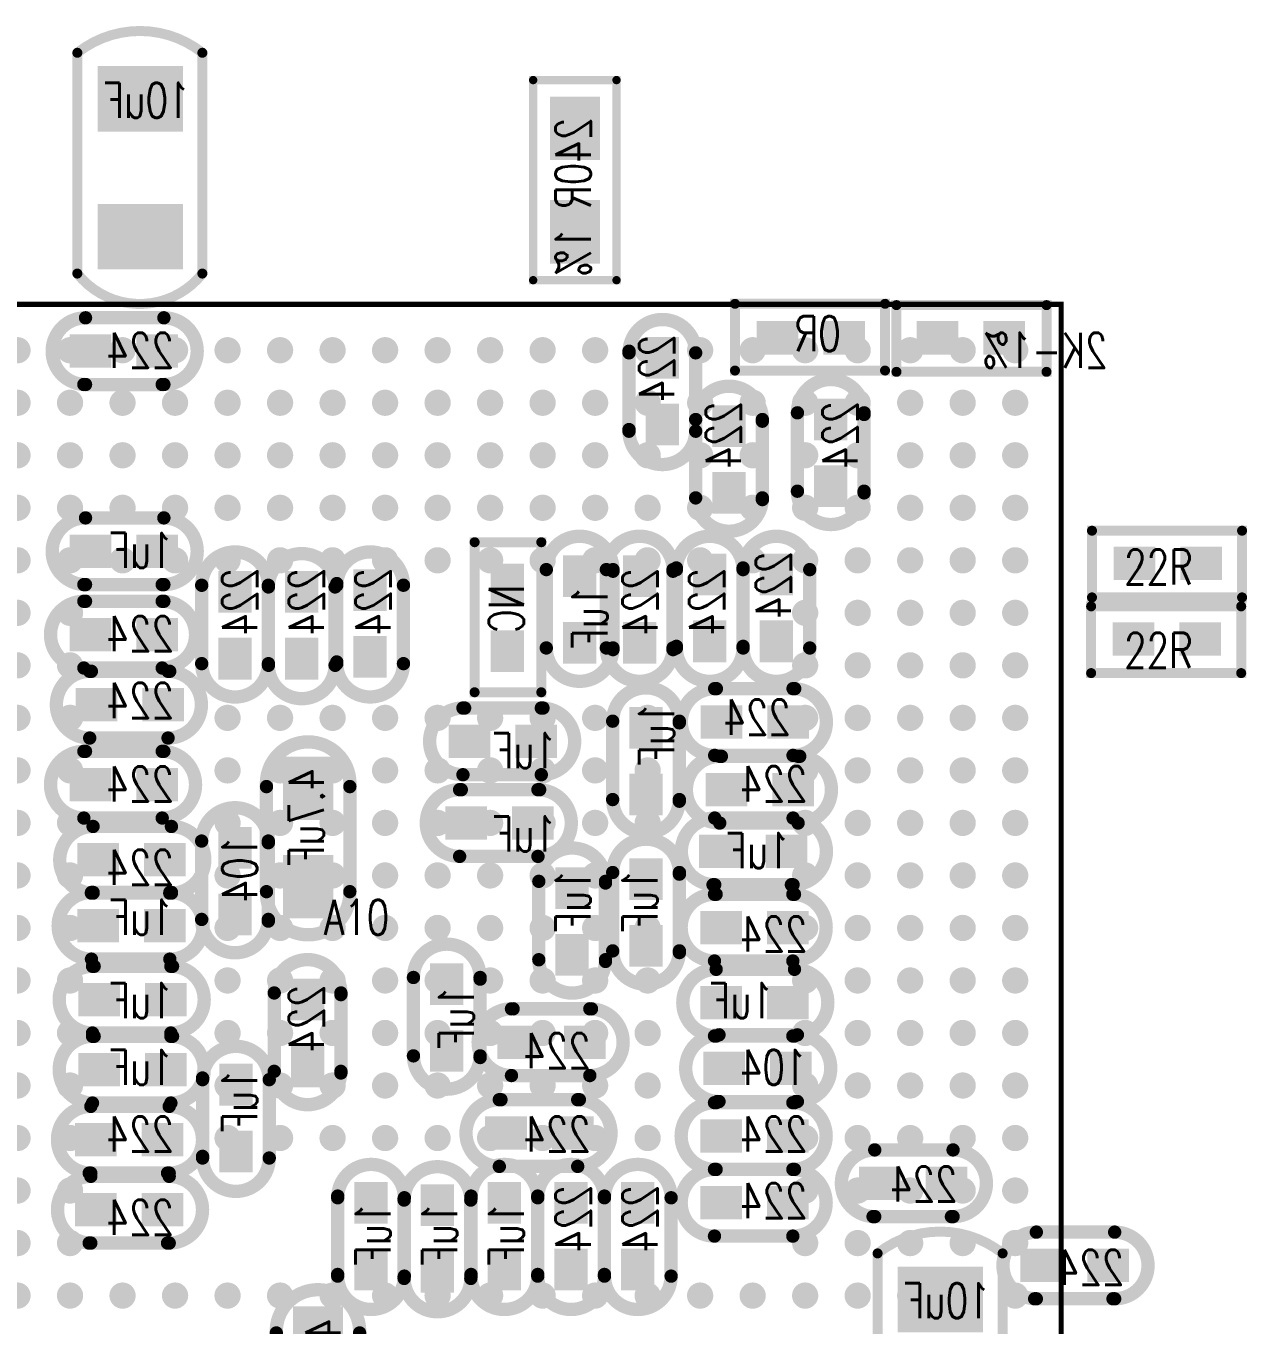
# Model space of a CAD drawing. Extents: x -10 to 105, y 1 to 70.
# Drawn here: x 51.85 to 70.45, y 33.17 to 52.96 of the extents above; entities that cross this region are included whole.
import ezdxf

# ---------------------------------------------------------------- set-up
doc = ezdxf.new("R2010")
doc.units = 0
doc.header["$MEASUREMENT"] = 0
doc.layers.get('0').update_dxf_attribs({"color": 4, "linetype": 'CONTINUOUS'})
for name, color, linetype in [('ATTRIBUTE_126', 56, 'CONTINUOUS'), ('ATTRIBUTE_129', 56, 'CONTINUOUS'), ('DRIL_NPLTE_THRU_01', 16, 'CONTINUOUS'), ('DRIL_NPLTE_THRU_02', 3, 'CONTINUOUS'), ('DRIL_NPLTE_THRU_03', 96, 'CONTINUOUS'), ('DRIL_NPLTE_THRU_04', 146, 'CONTINUOUS'), ('DRIL_NPLTE_THRU_05', 2, 'CONTINUOUS'), ('DRIL_NPLTE_THRU_06', 186, 'CONTINUOUS'), ('DRIL_PLTE_THRU_01', 16, 'CONTINUOUS'), ('DRIL_PLTE_THRU_02', 3, 'CONTINUOUS'), ('DRIL_PLTE_THRU_03', 96, 'CONTINUOUS'), ('DRIL_PLTE_THRU_04', 146, 'CONTINUOUS'), ('DRIL_PLTE_THRU_05', 2, 'CONTINUOUS'), ('DRIL_PLTE_THRU_06', 186, 'CONTINUOUS'), ('PADS_BOT', 150, 'CONTINUOUS'), ('PADS_INNER', 1, 'CONTINUOUS'), ('PADS_TOP', 1, 'CONTINUOUS'), ('PART_BOT_2DLINE_00', 56, 'CONTINUOUS'), ('PART_TOP_2DLINE_00', 56, 'CONTINUOUS'), ('PART_TOP_2DLINE_01', 56, 'CONTINUOUS')]:
    doc.layers.add(name, color=color, linetype=linetype)
doc.styles.add('W0$1016', font='simplex', dxfattribs={"width": 0.75})

# ---------------------------------------------------------------- blocks, each defined once
blk = doc.blocks.new('SMOOTH_0$08001')
at = {"const_width": 0.040005}
blk.add_lwpolyline([(-0.020002, 0, 1), (0.020002, 0, 1)], format="xyb", close=True, dxfattribs=at)
blk = doc.blocks.new('PART_BODY_TOP_5730')
at = {"layer": 'PART_TOP_2DLINE_01', "const_width": 0.08}
for points in [[(-8.967, 9.628), (-9.634, 9.628), (-9.634, 8.945)], [(-9.49, 8.954), (-8.943, 9.5)]]:
    blk.add_lwpolyline(points, dxfattribs=at)
blk.add_lwpolyline([(-9.5, -9.5), (-9.5, 9.5), (9.5, 9.5), (9.5, -9.5)], close=True, dxfattribs=at)
at = {"layer": 'PART_TOP_2DLINE_01'}
for p in [(-9.634, 9.628), (-9.5, 9.5), (-8.967, 9.628), (-8.943, 9.5), (9.5, 9.5), (-9.634, 8.945), (-9.49, 8.954), (-9.5, -9.5), (9.5, -9.5)]:
    blk.add_blockref('SMOOTH_0$08001', p, dxfattribs=at)
blk = doc.blocks.new('DRIL_HOLE_0')
blk.add_lwpolyline([(0, 0, 1), (0, 0, 1)], format="xyb", close=True)
blk = doc.blocks.new('PAD_0')
blk.add_lwpolyline([(0, 0, 1), (0, 0, 1)], format="xyb", close=True)
blk = doc.blocks.new('PAD_1')
at = {"const_width": 0.2}
blk.add_lwpolyline([(0, -0.1, 1), (0, 0.1, 1)], format="xyb", close=True, dxfattribs=at)
blk = doc.blocks.new('STK_TOP_7')
at = {"layer": 'DRIL_NPLTE_THRU_01'}
blk.add_blockref('DRIL_HOLE_0', (0, 0), dxfattribs=at)
at = {"layer": 'DRIL_NPLTE_THRU_02'}
blk.add_blockref('DRIL_HOLE_0', (0, 0), dxfattribs=at)
at = {"layer": 'DRIL_NPLTE_THRU_03'}
blk.add_blockref('DRIL_HOLE_0', (0, 0), dxfattribs=at)
at = {"layer": 'DRIL_NPLTE_THRU_04'}
blk.add_blockref('DRIL_HOLE_0', (0, 0), dxfattribs=at)
at = {"layer": 'DRIL_NPLTE_THRU_05'}
blk.add_blockref('DRIL_HOLE_0', (0, 0), dxfattribs=at)
at = {"layer": 'DRIL_NPLTE_THRU_06'}
blk.add_blockref('DRIL_HOLE_0', (0, 0), dxfattribs=at)
at = {"layer": 'PADS_BOT'}
blk.add_blockref('PAD_0', (0, 0), dxfattribs=at)
at = {"layer": 'PADS_INNER'}
blk.add_blockref('PAD_0', (0, 0), dxfattribs=at)
at = {"layer": 'PADS_TOP'}
blk.add_blockref('PAD_1', (0, 0), dxfattribs=at)
blk = doc.blocks.new('SYM_TOP_6')
for name, p in [('PART_BODY_TOP_5730', (0, 0)), ('STK_TOP_7', (-8.8, 8.8)), ('STK_TOP_7', (-8, 8.8)), ('STK_TOP_7', (-7.2, 8.8)), ('STK_TOP_7', (-6.4, 8.8)), ('STK_TOP_7', (-5.6, 8.8)), ('STK_TOP_7', (-4.8, 8.8)), ('STK_TOP_7', (-4, 8.8)), ('STK_TOP_7', (-3.2, 8.8)), ('STK_TOP_7', (-2.4, 8.8)), ('STK_TOP_7', (-1.6, 8.8)), ('STK_TOP_7', (-0.8, 8.8)), ('STK_TOP_7', (0, 8.8)), ('STK_TOP_7', (0.8, 8.8)), ('STK_TOP_7', (1.6, 8.8)), ('STK_TOP_7', (2.4, 8.8)), ('STK_TOP_7', (3.2, 8.8)), ('STK_TOP_7', (4, 8.8)), ('STK_TOP_7', (4.8, 8.8)), ('STK_TOP_7', (5.6, 8.8)), ('STK_TOP_7', (6.4, 8.8)), ('STK_TOP_7', (7.2, 8.8)), ('STK_TOP_7', (8, 8.8)), ('STK_TOP_7', (8.8, 8.8)), ('STK_TOP_7', (-8.8, 8)), ('STK_TOP_7', (-8, 8)), ('STK_TOP_7', (-7.2, 8)), ('STK_TOP_7', (-6.4, 8)), ('STK_TOP_7', (-5.6, 8)), ('STK_TOP_7', (-4.8, 8)), ('STK_TOP_7', (-4, 8)), ('STK_TOP_7', (-3.2, 8)), ('STK_TOP_7', (-2.4, 8)), ('STK_TOP_7', (-1.6, 8)), ('STK_TOP_7', (-0.8, 8)), ('STK_TOP_7', (0, 8)), ('STK_TOP_7', (0.8, 8)), ('STK_TOP_7', (1.6, 8)), ('STK_TOP_7', (2.4, 8)), ('STK_TOP_7', (3.2, 8)), ('STK_TOP_7', (4, 8)), ('STK_TOP_7', (4.8, 8)), ('STK_TOP_7', (5.6, 8)), ('STK_TOP_7', (6.4, 8)), ('STK_TOP_7', (7.2, 8)), ('STK_TOP_7', (8, 8)), ('STK_TOP_7', (8.8, 8)), ('STK_TOP_7', (-8.8, 7.2)), ('STK_TOP_7', (-8, 7.2)), ('STK_TOP_7', (-7.2, 7.2)), ('STK_TOP_7', (-6.4, 7.2)), ('STK_TOP_7', (-5.6, 7.2)), ('STK_TOP_7', (-4.8, 7.2)), ('STK_TOP_7', (-4, 7.2)), ('STK_TOP_7', (-3.2, 7.2)), ('STK_TOP_7', (-2.4, 7.2)), ('STK_TOP_7', (-1.6, 7.2)), ('STK_TOP_7', (-0.8, 7.2)), ('STK_TOP_7', (0, 7.2)), ('STK_TOP_7', (0.8, 7.2)), ('STK_TOP_7', (1.6, 7.2)), ('STK_TOP_7', (2.4, 7.2)), ('STK_TOP_7', (3.2, 7.2)), ('STK_TOP_7', (4, 7.2)), ('STK_TOP_7', (4.8, 7.2)), ('STK_TOP_7', (5.6, 7.2)), ('STK_TOP_7', (6.4, 7.2)), ('STK_TOP_7', (7.2, 7.2)), ('STK_TOP_7', (8, 7.2)), ('STK_TOP_7', (8.8, 7.2)), ('STK_TOP_7', (-8.8, 6.4)), ('STK_TOP_7', (-8, 6.4)), ('STK_TOP_7', (-7.2, 6.4)), ('STK_TOP_7', (-6.4, 6.4)), ('STK_TOP_7', (-5.6, 6.4)), ('STK_TOP_7', (-4.8, 6.4)), ('STK_TOP_7', (-4, 6.4)), ('STK_TOP_7', (-3.2, 6.4)), ('STK_TOP_7', (-2.4, 6.4)), ('STK_TOP_7', (-1.6, 6.4)), ('STK_TOP_7', (-0.8, 6.4)), ('STK_TOP_7', (0, 6.4)), ('STK_TOP_7', (0.8, 6.4)), ('STK_TOP_7', (1.6, 6.4)), ('STK_TOP_7', (2.4, 6.4)), ('STK_TOP_7', (3.2, 6.4)), ('STK_TOP_7', (4, 6.4)), ('STK_TOP_7', (4.8, 6.4)), ('STK_TOP_7', (5.6, 6.4)), ('STK_TOP_7', (6.4, 6.4)), ('STK_TOP_7', (7.2, 6.4)), ('STK_TOP_7', (8, 6.4)), ('STK_TOP_7', (8.8, 6.4)), ('STK_TOP_7', (-8.8, 5.6)), ('STK_TOP_7', (-8, 5.6)), ('STK_TOP_7', (-7.2, 5.6)), ('STK_TOP_7', (-6.4, 5.6)), ('STK_TOP_7', (-5.6, 5.6)), ('STK_TOP_7', (-4.8, 5.6)), ('STK_TOP_7', (-4, 5.6)), ('STK_TOP_7', (-3.2, 5.6)), ('STK_TOP_7', (-2.4, 5.6)), ('STK_TOP_7', (-1.6, 5.6)), ('STK_TOP_7', (-0.8, 5.6)), ('STK_TOP_7', (0, 5.6)), ('STK_TOP_7', (0.8, 5.6)), ('STK_TOP_7', (1.6, 5.6)), ('STK_TOP_7', (2.4, 5.6)), ('STK_TOP_7', (3.2, 5.6)), ('STK_TOP_7', (4, 5.6)), ('STK_TOP_7', (4.8, 5.6)), ('STK_TOP_7', (5.6, 5.6)), ('STK_TOP_7', (6.4, 5.6)), ('STK_TOP_7', (7.2, 5.6)), ('STK_TOP_7', (8, 5.6)), ('STK_TOP_7', (8.8, 5.6)), ('STK_TOP_7', (-8.8, 4.8)), ('STK_TOP_7', (-8, 4.8)), ('STK_TOP_7', (-7.2, 4.8)), ('STK_TOP_7', (-6.4, 4.8)), ('STK_TOP_7', (-5.6, 4.8)), ('STK_TOP_7', (5.6, 4.8)), ('STK_TOP_7', (6.4, 4.8)), ('STK_TOP_7', (7.2, 4.8)), ('STK_TOP_7', (8, 4.8)), ('STK_TOP_7', (8.8, 4.8)), ('STK_TOP_7', (-8.8, 4)), ('STK_TOP_7', (-8, 4)), ('STK_TOP_7', (-7.2, 4)), ('STK_TOP_7', (-6.4, 4)), ('STK_TOP_7', (-5.6, 4)), ('STK_TOP_7', (5.6, 4)), ('STK_TOP_7', (6.4, 4)), ('STK_TOP_7', (7.2, 4)), ('STK_TOP_7', (8, 4)), ('STK_TOP_7', (8.8, 4)), ('STK_TOP_7', (-8.8, 3.2)), ('STK_TOP_7', (-8, 3.2)), ('STK_TOP_7', (-7.2, 3.2)), ('STK_TOP_7', (-6.4, 3.2)), ('STK_TOP_7', (-5.6, 3.2)), ('STK_TOP_7', (-3.2, 3.2)), ('STK_TOP_7', (-2.4, 3.2)), ('STK_TOP_7', (-1.6, 3.2)), ('STK_TOP_7', (-0.8, 3.2)), ('STK_TOP_7', (0, 3.2)), ('STK_TOP_7', (0.8, 3.2)), ('STK_TOP_7', (1.6, 3.2)), ('STK_TOP_7', (2.4, 3.2)), ('STK_TOP_7', (3.2, 3.2)), ('STK_TOP_7', (5.6, 3.2)), ('STK_TOP_7', (6.4, 3.2)), ('STK_TOP_7', (7.2, 3.2)), ('STK_TOP_7', (8, 3.2)), ('STK_TOP_7', (8.8, 3.2)), ('STK_TOP_7', (-8.8, 2.4)), ('STK_TOP_7', (-8, 2.4)), ('STK_TOP_7', (-7.2, 2.4)), ('STK_TOP_7', (-6.4, 2.4)), ('STK_TOP_7', (-5.6, 2.4)), ('STK_TOP_7', (-3.2, 2.4)), ('STK_TOP_7', (-2.4, 2.4)), ('STK_TOP_7', (-1.6, 2.4)), ('STK_TOP_7', (-0.8, 2.4)), ('STK_TOP_7', (0, 2.4)), ('STK_TOP_7', (0.8, 2.4)), ('STK_TOP_7', (1.6, 2.4)), ('STK_TOP_7', (2.4, 2.4)), ('STK_TOP_7', (3.2, 2.4)), ('STK_TOP_7', (5.6, 2.4)), ('STK_TOP_7', (6.4, 2.4)), ('STK_TOP_7', (7.2, 2.4)), ('STK_TOP_7', (8, 2.4)), ('STK_TOP_7', (8.8, 2.4)), ('STK_TOP_7', (-8.8, 1.6)), ('STK_TOP_7', (-8, 1.6)), ('STK_TOP_7', (-7.2, 1.6)), ('STK_TOP_7', (-6.4, 1.6)), ('STK_TOP_7', (-5.6, 1.6)), ('STK_TOP_7', (-3.2, 1.6)), ('STK_TOP_7', (-2.4, 1.6)), ('STK_TOP_7', (-1.6, 1.6)), ('STK_TOP_7', (-0.8, 1.6)), ('STK_TOP_7', (0, 1.6)), ('STK_TOP_7', (0.8, 1.6)), ('STK_TOP_7', (1.6, 1.6)), ('STK_TOP_7', (2.4, 1.6)), ('STK_TOP_7', (3.2, 1.6)), ('STK_TOP_7', (5.6, 1.6)), ('STK_TOP_7', (6.4, 1.6)), ('STK_TOP_7', (7.2, 1.6)), ('STK_TOP_7', (8, 1.6)), ('STK_TOP_7', (8.8, 1.6)), ('STK_TOP_7', (-8.8, 0.8)), ('STK_TOP_7', (-8, 0.8)), ('STK_TOP_7', (-7.2, 0.8)), ('STK_TOP_7', (-6.4, 0.8)), ('STK_TOP_7', (-5.6, 0.8)), ('STK_TOP_7', (-3.2, 0.8)), ('STK_TOP_7', (-2.4, 0.8)), ('STK_TOP_7', (-1.6, 0.8)), ('STK_TOP_7', (-0.8, 0.8)), ('STK_TOP_7', (0, 0.8)), ('STK_TOP_7', (0.8, 0.8)), ('STK_TOP_7', (1.6, 0.8)), ('STK_TOP_7', (2.4, 0.8)), ('STK_TOP_7', (3.2, 0.8)), ('STK_TOP_7', (5.6, 0.8)), ('STK_TOP_7', (6.4, 0.8)), ('STK_TOP_7', (7.2, 0.8)), ('STK_TOP_7', (8, 0.8)), ('STK_TOP_7', (8.8, 0.8)), ('STK_TOP_7', (-8.8, 0)), ('STK_TOP_7', (-8, 0)), ('STK_TOP_7', (-7.2, 0)), ('STK_TOP_7', (-6.4, 0)), ('STK_TOP_7', (-5.6, 0)), ('STK_TOP_7', (-3.2, 0)), ('STK_TOP_7', (-2.4, 0)), ('STK_TOP_7', (-1.6, 0)), ('STK_TOP_7', (-0.8, 0)), ('STK_TOP_7', (0, 0)), ('STK_TOP_7', (0.8, 0)), ('STK_TOP_7', (1.6, 0)), ('STK_TOP_7', (2.4, 0)), ('STK_TOP_7', (3.2, 0)), ('STK_TOP_7', (5.6, 0)), ('STK_TOP_7', (6.4, 0)), ('STK_TOP_7', (7.2, 0)), ('STK_TOP_7', (8, 0)), ('STK_TOP_7', (8.8, 0)), ('STK_TOP_7', (-8.8, -0.8)), ('STK_TOP_7', (-8, -0.8)), ('STK_TOP_7', (-7.2, -0.8)), ('STK_TOP_7', (-6.4, -0.8)), ('STK_TOP_7', (-5.6, -0.8)), ('STK_TOP_7', (-3.2, -0.8)), ('STK_TOP_7', (-2.4, -0.8)), ('STK_TOP_7', (-1.6, -0.8)), ('STK_TOP_7', (-0.8, -0.8)), ('STK_TOP_7', (0, -0.8)), ('STK_TOP_7', (0.8, -0.8)), ('STK_TOP_7', (1.6, -0.8)), ('STK_TOP_7', (2.4, -0.8)), ('STK_TOP_7', (3.2, -0.8)), ('STK_TOP_7', (5.6, -0.8)), ('STK_TOP_7', (6.4, -0.8)), ('STK_TOP_7', (7.2, -0.8)), ('STK_TOP_7', (8, -0.8)), ('STK_TOP_7', (8.8, -0.8)), ('STK_TOP_7', (-8.8, -1.6)), ('STK_TOP_7', (-8, -1.6)), ('STK_TOP_7', (-7.2, -1.6)), ('STK_TOP_7', (-6.4, -1.6)), ('STK_TOP_7', (-5.6, -1.6)), ('STK_TOP_7', (-3.2, -1.6)), ('STK_TOP_7', (-2.4, -1.6)), ('STK_TOP_7', (-1.6, -1.6)), ('STK_TOP_7', (-0.8, -1.6)), ('STK_TOP_7', (0, -1.6)), ('STK_TOP_7', (0.8, -1.6)), ('STK_TOP_7', (1.6, -1.6)), ('STK_TOP_7', (2.4, -1.6)), ('STK_TOP_7', (3.2, -1.6)), ('STK_TOP_7', (5.6, -1.6)), ('STK_TOP_7', (6.4, -1.6)), ('STK_TOP_7', (7.2, -1.6)), ('STK_TOP_7', (8, -1.6)), ('STK_TOP_7', (8.8, -1.6)), ('STK_TOP_7', (-8.8, -2.4)), ('STK_TOP_7', (-8, -2.4)), ('STK_TOP_7', (-7.2, -2.4)), ('STK_TOP_7', (-6.4, -2.4)), ('STK_TOP_7', (-5.6, -2.4)), ('STK_TOP_7', (-3.2, -2.4)), ('STK_TOP_7', (-2.4, -2.4)), ('STK_TOP_7', (-1.6, -2.4)), ('STK_TOP_7', (-0.8, -2.4)), ('STK_TOP_7', (0, -2.4)), ('STK_TOP_7', (0.8, -2.4)), ('STK_TOP_7', (1.6, -2.4)), ('STK_TOP_7', (2.4, -2.4)), ('STK_TOP_7', (3.2, -2.4)), ('STK_TOP_7', (5.6, -2.4)), ('STK_TOP_7', (6.4, -2.4)), ('STK_TOP_7', (7.2, -2.4)), ('STK_TOP_7', (8, -2.4)), ('STK_TOP_7', (8.8, -2.4)), ('STK_TOP_7', (-8.8, -3.2)), ('STK_TOP_7', (-8, -3.2)), ('STK_TOP_7', (-7.2, -3.2)), ('STK_TOP_7', (-6.4, -3.2)), ('STK_TOP_7', (-5.6, -3.2)), ('STK_TOP_7', (-3.2, -3.2)), ('STK_TOP_7', (-2.4, -3.2)), ('STK_TOP_7', (-1.6, -3.2)), ('STK_TOP_7', (-0.8, -3.2)), ('STK_TOP_7', (0, -3.2)), ('STK_TOP_7', (0.8, -3.2)), ('STK_TOP_7', (1.6, -3.2)), ('STK_TOP_7', (2.4, -3.2)), ('STK_TOP_7', (3.2, -3.2)), ('STK_TOP_7', (5.6, -3.2)), ('STK_TOP_7', (6.4, -3.2)), ('STK_TOP_7', (7.2, -3.2)), ('STK_TOP_7', (8, -3.2)), ('STK_TOP_7', (8.8, -3.2)), ('STK_TOP_7', (-8.8, -4)), ('STK_TOP_7', (-8, -4)), ('STK_TOP_7', (-7.2, -4)), ('STK_TOP_7', (-6.4, -4)), ('STK_TOP_7', (-5.6, -4)), ('STK_TOP_7', (5.6, -4)), ('STK_TOP_7', (6.4, -4)), ('STK_TOP_7', (7.2, -4)), ('STK_TOP_7', (8, -4)), ('STK_TOP_7', (8.8, -4)), ('STK_TOP_7', (-8.8, -4.8)), ('STK_TOP_7', (-8, -4.8)), ('STK_TOP_7', (-7.2, -4.8)), ('STK_TOP_7', (-6.4, -4.8)), ('STK_TOP_7', (-5.6, -4.8)), ('STK_TOP_7', (5.6, -4.8)), ('STK_TOP_7', (6.4, -4.8)), ('STK_TOP_7', (7.2, -4.8)), ('STK_TOP_7', (8, -4.8)), ('STK_TOP_7', (8.8, -4.8)), ('STK_TOP_7', (-8.8, -5.6)), ('STK_TOP_7', (-8, -5.6)), ('STK_TOP_7', (-7.2, -5.6)), ('STK_TOP_7', (-6.4, -5.6)), ('STK_TOP_7', (-5.6, -5.6)), ('STK_TOP_7', (-4.8, -5.6)), ('STK_TOP_7', (-4, -5.6)), ('STK_TOP_7', (-3.2, -5.6)), ('STK_TOP_7', (-2.4, -5.6)), ('STK_TOP_7', (-1.6, -5.6)), ('STK_TOP_7', (-0.8, -5.6)), ('STK_TOP_7', (0, -5.6)), ('STK_TOP_7', (0.8, -5.6)), ('STK_TOP_7', (1.6, -5.6)), ('STK_TOP_7', (2.4, -5.6)), ('STK_TOP_7', (3.2, -5.6)), ('STK_TOP_7', (4, -5.6)), ('STK_TOP_7', (4.8, -5.6)), ('STK_TOP_7', (5.6, -5.6)), ('STK_TOP_7', (6.4, -5.6)), ('STK_TOP_7', (7.2, -5.6)), ('STK_TOP_7', (8, -5.6)), ('STK_TOP_7', (8.8, -5.6)), ('STK_TOP_7', (-8.8, -6.4)), ('STK_TOP_7', (-8, -6.4)), ('STK_TOP_7', (-7.2, -6.4)), ('STK_TOP_7', (-6.4, -6.4)), ('STK_TOP_7', (-5.6, -6.4)), ('STK_TOP_7', (-4.8, -6.4)), ('STK_TOP_7', (-4, -6.4)), ('STK_TOP_7', (-3.2, -6.4)), ('STK_TOP_7', (-2.4, -6.4)), ('STK_TOP_7', (-1.6, -6.4)), ('STK_TOP_7', (-0.8, -6.4)), ('STK_TOP_7', (0, -6.4)), ('STK_TOP_7', (0.8, -6.4)), ('STK_TOP_7', (1.6, -6.4)), ('STK_TOP_7', (2.4, -6.4)), ('STK_TOP_7', (3.2, -6.4)), ('STK_TOP_7', (4, -6.4)), ('STK_TOP_7', (4.8, -6.4)), ('STK_TOP_7', (5.6, -6.4)), ('STK_TOP_7', (6.4, -6.4)), ('STK_TOP_7', (7.2, -6.4)), ('STK_TOP_7', (8, -6.4)), ('STK_TOP_7', (8.8, -6.4)), ('STK_TOP_7', (-8.8, -7.2)), ('STK_TOP_7', (-8, -7.2)), ('STK_TOP_7', (-7.2, -7.2)), ('STK_TOP_7', (-6.4, -7.2)), ('STK_TOP_7', (-5.6, -7.2)), ('STK_TOP_7', (-4.8, -7.2)), ('STK_TOP_7', (-4, -7.2)), ('STK_TOP_7', (-3.2, -7.2)), ('STK_TOP_7', (-2.4, -7.2)), ('STK_TOP_7', (-1.6, -7.2)), ('STK_TOP_7', (-0.8, -7.2)), ('STK_TOP_7', (0, -7.2)), ('STK_TOP_7', (0.8, -7.2)), ('STK_TOP_7', (1.6, -7.2)), ('STK_TOP_7', (2.4, -7.2)), ('STK_TOP_7', (3.2, -7.2)), ('STK_TOP_7', (4, -7.2)), ('STK_TOP_7', (4.8, -7.2)), ('STK_TOP_7', (5.6, -7.2)), ('STK_TOP_7', (6.4, -7.2)), ('STK_TOP_7', (7.2, -7.2)), ('STK_TOP_7', (8, -7.2)), ('STK_TOP_7', (8.8, -7.2)), ('STK_TOP_7', (-8.8, -8)), ('STK_TOP_7', (-8, -8)), ('STK_TOP_7', (-7.2, -8)), ('STK_TOP_7', (-6.4, -8)), ('STK_TOP_7', (-5.6, -8)), ('STK_TOP_7', (-4.8, -8)), ('STK_TOP_7', (-4, -8)), ('STK_TOP_7', (-3.2, -8)), ('STK_TOP_7', (-2.4, -8)), ('STK_TOP_7', (-1.6, -8)), ('STK_TOP_7', (-0.8, -8)), ('STK_TOP_7', (0, -8)), ('STK_TOP_7', (0.8, -8)), ('STK_TOP_7', (1.6, -8)), ('STK_TOP_7', (2.4, -8)), ('STK_TOP_7', (3.2, -8)), ('STK_TOP_7', (4, -8)), ('STK_TOP_7', (4.8, -8)), ('STK_TOP_7', (5.6, -8)), ('STK_TOP_7', (6.4, -8)), ('STK_TOP_7', (7.2, -8)), ('STK_TOP_7', (8, -8)), ('STK_TOP_7', (8.8, -8)), ('STK_TOP_7', (-8.8, -8.8)), ('STK_TOP_7', (-8, -8.8)), ('STK_TOP_7', (-7.2, -8.8)), ('STK_TOP_7', (-6.4, -8.8)), ('STK_TOP_7', (-5.6, -8.8)), ('STK_TOP_7', (-4.8, -8.8)), ('STK_TOP_7', (-4, -8.8)), ('STK_TOP_7', (-3.2, -8.8)), ('STK_TOP_7', (-2.4, -8.8)), ('STK_TOP_7', (-1.6, -8.8)), ('STK_TOP_7', (-0.8, -8.8)), ('STK_TOP_7', (0, -8.8)), ('STK_TOP_7', (0.8, -8.8)), ('STK_TOP_7', (1.6, -8.8)), ('STK_TOP_7', (2.4, -8.8)), ('STK_TOP_7', (3.2, -8.8)), ('STK_TOP_7', (4, -8.8)), ('STK_TOP_7', (4.8, -8.8)), ('STK_TOP_7', (5.6, -8.8)), ('STK_TOP_7', (6.4, -8.8)), ('STK_TOP_7', (7.2, -8.8)), ('STK_TOP_7', (8, -8.8)), ('STK_TOP_7', (8.8, -8.8))]:
    blk.add_blockref(name, p)
blk = doc.blocks.new('PART_TOP_0')
blk.add_blockref('SYM_TOP_6', (0, 0))
at = {"layer": 'ATTRIBUTE_126', "style": 'W0$1016', "width": 0.75}
blk.add_text('A10', height=0.5334, rotation=180, dxfattribs=at).set_placement((1.73228, 0.10414))
blk = doc.blocks.new('SMOOTH_0$2032')
at = {"const_width": 0.1016}
blk.add_lwpolyline([(-0.0508, 0, 1), (0.0508, 0, 1)], format="xyb", close=True, dxfattribs=at)
blk = doc.blocks.new('PART_BODY_BOT_5733')
at = {"layer": 'PART_BOT_2DLINE_00', "const_width": 0.2032}
for points in [[(-0.6096, -0.508, -1), (-0.6096, 0.508)], [(0.5842, 0.508, -1), (0.5842, -0.508)]]:
    blk.add_lwpolyline(points, format="xyb", dxfattribs=at)
for points in [[(-0.6096, 0.508), (0.5842, 0.508)], [(-0.5842, -0.508), (0.6096, -0.508)]]:
    blk.add_lwpolyline(points, dxfattribs=at)
at = {"layer": 'PART_BOT_2DLINE_00'}
for p in [(-0.6096, 0.508), (-0.6096, 0.508), (0.5842, 0.508), (0.5842, 0.508), (-0.6096, -0.508), (-0.5842, -0.508), (0.5842, -0.508), (0.6096, -0.508)]:
    blk.add_blockref('SMOOTH_0$2032', p, dxfattribs=at)
blk = doc.blocks.new('PAD_2')
at = {"const_width": 0.508}
blk.add_lwpolyline([(-0.3175, 0), (0.3175, 0)], dxfattribs=at)
blk = doc.blocks.new('STK_BOT_8')
at = {"layer": 'DRIL_PLTE_THRU_01'}
blk.add_blockref('DRIL_HOLE_0', (0, 0), dxfattribs=at)
at = {"layer": 'DRIL_PLTE_THRU_02'}
blk.add_blockref('DRIL_HOLE_0', (0, 0), dxfattribs=at)
at = {"layer": 'DRIL_PLTE_THRU_03'}
blk.add_blockref('DRIL_HOLE_0', (0, 0), dxfattribs=at)
at = {"layer": 'DRIL_PLTE_THRU_04'}
blk.add_blockref('DRIL_HOLE_0', (0, 0), dxfattribs=at)
at = {"layer": 'DRIL_PLTE_THRU_05'}
blk.add_blockref('DRIL_HOLE_0', (0, 0), dxfattribs=at)
at = {"layer": 'DRIL_PLTE_THRU_06'}
blk.add_blockref('DRIL_HOLE_0', (0, 0), dxfattribs=at)
at = {"layer": 'PADS_BOT'}
blk.add_blockref('PAD_2', (0, 0), dxfattribs=at)
at = {"layer": 'PADS_INNER'}
blk.add_blockref('PAD_0', (0, 0), dxfattribs=at)
at = {"layer": 'PADS_TOP'}
blk.add_blockref('PAD_0', (0, 0), dxfattribs=at)
blk = doc.blocks.new('SYM_BOT_9')
for name, p in [('PART_BODY_BOT_5733', (0, 0)), ('STK_BOT_8', (-0.508, 0)), ('STK_BOT_8', (0.508, 0))]:
    blk.add_blockref(name, p)
blk = doc.blocks.new('PART_BOT_1')
blk.add_blockref('SYM_BOT_9', (0, 0))
at = {"layer": 'ATTRIBUTE_129', "style": 'W0$1016', "width": 0.75}
blk.add_text('224', height=0.5334, rotation=180, dxfattribs=at).set_placement((0.78232, 0.28194))
blk = doc.blocks.new('PART_BOT_2')
blk.add_blockref('SYM_BOT_9', (0, 0))
at = {"layer": 'ATTRIBUTE_129', "style": 'W0$1016', "width": 0.75}
blk.add_text('1uF', height=0.5334, rotation=180, dxfattribs=at).set_placement((0.82792, 0.40614))
blk = doc.blocks.new('SMOOTH_0$127')
at = {"const_width": 0.0635}
blk.add_lwpolyline([(-0.03175, 0, 1), (0.03175, 0, 1)], format="xyb", close=True, dxfattribs=at)
blk = doc.blocks.new('PART_BODY_BOT_5734')
at = {"layer": 'PART_BOT_2DLINE_00', "const_width": 0.127}
blk.add_lwpolyline([(-1.524, 0.635), (1.524, 0.635), (1.524, -0.635), (-1.524, -0.635)], close=True, dxfattribs=at)
at = {"layer": 'PART_BOT_2DLINE_00'}
for p in [(-1.524, 0.635), (1.524, 0.635), (-1.524, -0.635), (1.524, -0.635)]:
    blk.add_blockref('SMOOTH_0$127', p, dxfattribs=at)
blk = doc.blocks.new('PAD_3')
at = {"const_width": 0.762}
blk.add_lwpolyline([(-0.4826, 0), (0.4826, 0)], dxfattribs=at)
blk = doc.blocks.new('STK_BOT_10')
at = {"layer": 'DRIL_PLTE_THRU_01'}
blk.add_blockref('DRIL_HOLE_0', (0, 0), dxfattribs=at)
at = {"layer": 'DRIL_PLTE_THRU_02'}
blk.add_blockref('DRIL_HOLE_0', (0, 0), dxfattribs=at)
at = {"layer": 'DRIL_PLTE_THRU_03'}
blk.add_blockref('DRIL_HOLE_0', (0, 0), dxfattribs=at)
at = {"layer": 'DRIL_PLTE_THRU_04'}
blk.add_blockref('DRIL_HOLE_0', (0, 0), dxfattribs=at)
at = {"layer": 'DRIL_PLTE_THRU_05'}
blk.add_blockref('DRIL_HOLE_0', (0, 0), dxfattribs=at)
at = {"layer": 'DRIL_PLTE_THRU_06'}
blk.add_blockref('DRIL_HOLE_0', (0, 0), dxfattribs=at)
at = {"layer": 'PADS_BOT'}
blk.add_blockref('PAD_3', (0, 0), dxfattribs=at)
at = {"layer": 'PADS_INNER'}
blk.add_blockref('PAD_0', (0, 0), dxfattribs=at)
at = {"layer": 'PADS_TOP'}
blk.add_blockref('PAD_0', (0, 0), dxfattribs=at)
blk = doc.blocks.new('SYM_BOT_10')
for name, p in [('PART_BODY_BOT_5734', (0, 0)), ('STK_BOT_10', (-0.7874, 0)), ('STK_BOT_10', (0.7874, 0))]:
    blk.add_blockref(name, p)
blk = doc.blocks.new('PART_BOT_4')
blk.add_blockref('SYM_BOT_10', (0, 0))
at = {"layer": 'ATTRIBUTE_129', "style": 'W0$1016', "width": 0.75}
blk.add_text('240R 1%', height=0.5334, dxfattribs=at).set_placement((-0.950722, -0.241046))
blk = doc.blocks.new('PART_BOT_5')
blk.add_blockref('SYM_BOT_9', (0, 0))
at = {"layer": 'ATTRIBUTE_129', "style": 'W0$1016', "width": 0.75}
blk.add_text('104', height=0.5334, dxfattribs=at).set_placement((-0.762, -0.254))
blk = doc.blocks.new('PART_BOT_6')
blk.add_blockref('SYM_BOT_9', (0, 0))
at = {"layer": 'ATTRIBUTE_129', "style": 'W0$1016', "width": 0.75}
blk.add_text('224', height=0.5334, dxfattribs=at).set_placement((-0.889, -0.1778))
blk = doc.blocks.new('PART_BOT_8')
blk.add_blockref('SYM_BOT_9', (0, 0))
at = {"layer": 'ATTRIBUTE_129', "style": 'W0$1016', "width": 0.75}
blk.add_text('224', height=0.5334, dxfattribs=at).set_placement((-0.7874, -0.4064))
blk = doc.blocks.new('PART_BOT_9')
blk.add_blockref('SYM_BOT_9', (0, 0))
at = {"layer": 'ATTRIBUTE_129', "style": 'W0$1016', "width": 0.75}
blk.add_text('224', height=0.5334, rotation=180, dxfattribs=at).set_placement((0.72632, 0.17754))
blk = doc.blocks.new('PART_BOT_10')
blk.add_blockref('SYM_BOT_9', (0, 0))
at = {"layer": 'ATTRIBUTE_129', "style": 'W0$1016', "width": 0.75}
blk.add_text('224', height=0.5334, rotation=180, dxfattribs=at).set_placement((0.597, 0.396))
blk = doc.blocks.new('PART_BOT_11')
blk.add_blockref('SYM_BOT_9', (0, 0))
at = {"layer": 'ATTRIBUTE_129', "style": 'W0$1016', "width": 0.75}
blk.add_text('224', height=0.5334, rotation=180, dxfattribs=at).set_placement((0.762, 0.254))
blk = doc.blocks.new('PART_BOT_17')
blk.add_blockref('SYM_BOT_9', (0, 0))
at = {"layer": 'ATTRIBUTE_129', "style": 'W0$1016', "width": 0.75}
blk.add_text('224', height=0.5334, rotation=180, dxfattribs=at).set_placement((0.8636, 0.1778))
blk = doc.blocks.new('PART_BOT_19')
blk.add_blockref('SYM_BOT_9', (0, 0))
at = {"layer": 'ATTRIBUTE_129', "style": 'W0$1016', "width": 0.75}
blk.add_text('224', height=0.5334, rotation=180, dxfattribs=at).set_placement((0.673, 0.203))
blk = doc.blocks.new('PART_BOT_20')
blk.add_blockref('SYM_BOT_9', (0, 0))
at = {"layer": 'ATTRIBUTE_129', "style": 'W0$1016', "width": 0.75}
blk.add_text('224', height=0.5334, dxfattribs=at).set_placement((-0.87376, -0.33782))
blk = doc.blocks.new('SMOOTH_0$1524')
at = {"const_width": 0.0762}
blk.add_lwpolyline([(-0.0381, 0, 1), (0.0381, 0, 1)], format="xyb", close=True, dxfattribs=at)
blk = doc.blocks.new('PART_BODY_BOT_5731')
at = {"layer": 'PART_BOT_2DLINE_00', "const_width": 0.1524}
blk.add_lwpolyline([(-1.132078, -0.498094), (-1.132078, 0.517906), (1.153922, 0.517906), (1.153922, -0.498094)], close=True, dxfattribs=at)
at = {"layer": 'PART_BOT_2DLINE_00'}
for p in [(-1.132078, 0.517906), (1.153922, 0.517906), (-1.132078, -0.498094), (1.153922, -0.498094)]:
    blk.add_blockref('SMOOTH_0$1524', p, dxfattribs=at)
blk = doc.blocks.new('SYM_BOT_7')
for name, p in [('PART_BODY_BOT_5731', (0, 0)), ('STK_BOT_8', (-0.508, 0)), ('STK_BOT_8', (0.508, 0))]:
    blk.add_blockref(name, p)
blk = doc.blocks.new('PART_BOT_21')
blk.add_blockref('SYM_BOT_7', (0, 0))
at = {"layer": 'ATTRIBUTE_129', "style": 'W0$1016', "width": 0.75}
blk.add_text('2K-1%', height=0.5334, rotation=180, dxfattribs=at).set_placement((2.0828, 0.4572))
blk = doc.blocks.new('PART_BOT_23')
blk.add_blockref('SYM_BOT_9', (0, 0))
at = {"layer": 'ATTRIBUTE_129', "style": 'W0$1016', "width": 0.75}
blk.add_text('224', height=0.5334, rotation=180, dxfattribs=at).set_placement((0.806, 0.236))
blk = doc.blocks.new('PART_BOT_25')
blk.add_blockref('SYM_BOT_9', (0, 0))
at = {"layer": 'ATTRIBUTE_129', "style": 'W0$1016', "width": 0.75}
blk.add_text('1uF', height=0.5334, rotation=180, dxfattribs=at).set_placement((0.75946, 0.32512))
blk = doc.blocks.new('PART_BOT_26')
blk.add_blockref('SYM_BOT_9', (0, 0))
at = {"layer": 'ATTRIBUTE_129', "style": 'W0$1016', "width": 0.75}
blk.add_text('1uF', height=0.5334, rotation=180, dxfattribs=at).set_placement((0.62992, 0.23114))
blk = doc.blocks.new('PART_BOT_27')
blk.add_blockref('SYM_BOT_9', (0, 0))
at = {"layer": 'ATTRIBUTE_129', "style": 'W0$1016', "width": 0.75}
blk.add_text('1uF', height=0.5334, rotation=180, dxfattribs=at).set_placement((0.62992, 0.28194))
blk = doc.blocks.new('PART_BOT_28')
blk.add_blockref('SYM_BOT_9', (0, 0))
at = {"layer": 'ATTRIBUTE_129', "style": 'W0$1016', "width": 0.75}
blk.add_text('1uF', height=0.5334, rotation=180, dxfattribs=at).set_placement((0.646, 0.137))
blk = doc.blocks.new('PART_BOT_29')
blk.add_blockref('SYM_BOT_9', (0, 0))
at = {"layer": 'ATTRIBUTE_129', "style": 'W0$1016', "width": 0.75}
blk.add_text('1uF', height=0.5334, dxfattribs=at).set_placement((-0.81186, -0.28172))
blk = doc.blocks.new('PART_BOT_30')
blk.add_blockref('SYM_BOT_9', (0, 0))
at = {"layer": 'ATTRIBUTE_129', "style": 'W0$1016', "width": 0.75}
blk.add_text('1uF', height=0.5334, dxfattribs=at).set_placement((-0.676662, -0.172092))
blk = doc.blocks.new('PART_BOT_31')
blk.add_blockref('SYM_BOT_9', (0, 0))
at = {"layer": 'ATTRIBUTE_129', "style": 'W0$1016', "width": 0.75}
blk.add_text('1uF', height=0.5334, dxfattribs=at).set_placement((-0.298, -0.236))
blk = doc.blocks.new('PART_BOT_32')
blk.add_blockref('SYM_BOT_9', (0, 0))
at = {"layer": 'ATTRIBUTE_129', "style": 'W0$1016', "width": 0.75}
blk.add_text('1uF', height=0.5334, dxfattribs=at).set_placement((-0.57392, -0.25374))
blk = doc.blocks.new('PART_BOT_33')
blk.add_blockref('SYM_BOT_9', (0, 0))
at = {"layer": 'ATTRIBUTE_129', "style": 'W0$1016', "width": 0.75}
blk.add_text('1uF', height=0.5334, dxfattribs=at).set_placement((-0.912, -0.427))
blk = doc.blocks.new('PART_BOT_34')
blk.add_blockref('SYM_BOT_9', (0, 0))
at = {"layer": 'ATTRIBUTE_129', "style": 'W0$1016', "width": 0.75}
blk.add_text('224', height=0.5334, rotation=180, dxfattribs=at).set_placement((0.78, 0.298))
blk = doc.blocks.new('PART_BOT_35')
blk.add_blockref('SYM_BOT_9', (0, 0))
at = {"layer": 'ATTRIBUTE_129', "style": 'W0$1016', "width": 0.75}
blk.add_text('224', height=0.5334, rotation=180, dxfattribs=at).set_placement((0.78, 0.298))
blk = doc.blocks.new('PART_BOT_37')
blk.add_blockref('SYM_BOT_9', (0, 0))
at = {"layer": 'ATTRIBUTE_129', "style": 'W0$1016', "width": 0.75}
blk.add_text('224', height=0.5334, dxfattribs=at).set_placement((-0.68072, -0.18034))
blk = doc.blocks.new('PART_BOT_38')
blk.add_blockref('SYM_BOT_9', (0, 0))
at = {"layer": 'ATTRIBUTE_129', "style": 'W0$1016', "width": 0.75}
blk.add_text('224', height=0.5334, dxfattribs=at).set_placement((-0.68072, -0.38354))
blk = doc.blocks.new('PART_BOT_39')
blk.add_blockref('SYM_BOT_9', (0, 0))
at = {"layer": 'ATTRIBUTE_129', "style": 'W0$1016', "width": 0.75}
blk.add_text('224', height=0.5334, dxfattribs=at).set_placement((-0.73406, -0.24892))
blk = doc.blocks.new('PART_BOT_41')
blk.add_blockref('SYM_BOT_9', (0, 0))
at = {"layer": 'ATTRIBUTE_129', "style": 'W0$1016', "width": 0.75}
blk.add_text('224', height=0.5334, dxfattribs=at).set_placement((-0.647, -0.38))
blk = doc.blocks.new('PART_BOT_42')
blk.add_blockref('SYM_BOT_9', (0, 0))
at = {"layer": 'ATTRIBUTE_129', "style": 'W0$1016', "width": 0.75}
blk.add_text('224', height=0.5334, rotation=180, dxfattribs=at).set_placement((0.60986, 0.21832))
blk = doc.blocks.new('PART_BOT_43')
blk.add_blockref('SYM_BOT_9', (0, 0))
at = {"layer": 'ATTRIBUTE_129', "style": 'W0$1016', "width": 0.75}
blk.add_text('1uF', height=0.5334, rotation=180, dxfattribs=at).set_placement((0.526, 0.298))
blk = doc.blocks.new('PART_BOT_44')
blk.add_blockref('SYM_BOT_9', (0, 0))
at = {"layer": 'ATTRIBUTE_129', "style": 'W0$1016', "width": 0.75}
blk.add_text('1uF', height=0.5334, rotation=180, dxfattribs=at).set_placement((0.56134, 0.30226))
blk = doc.blocks.new('PART_BOT_45')
blk.add_blockref('SYM_BOT_9', (0, 0))
at = {"layer": 'ATTRIBUTE_129', "style": 'W0$1016', "width": 0.75}
blk.add_text('1uF', height=0.5334, rotation=180, dxfattribs=at).set_placement((0.526, 0.298))
blk = doc.blocks.new('PART_BOT_46')
blk.add_blockref('SYM_BOT_9', (0, 0))
at = {"layer": 'ATTRIBUTE_129', "style": 'W0$1016', "width": 0.75}
blk.add_text('1uF', height=0.5334, dxfattribs=at).set_placement((-0.498, -0.414))
blk = doc.blocks.new('PART_BOT_47')
blk.add_blockref('SYM_BOT_9', (0, 0))
at = {"layer": 'ATTRIBUTE_129', "style": 'W0$1016', "width": 0.75}
blk.add_text('224', height=0.5334, rotation=180, dxfattribs=at).set_placement((0.86386, 0.21832))
blk = doc.blocks.new('PART_BOT_48')
blk.add_blockref('SYM_BOT_9', (0, 0))
at = {"layer": 'ATTRIBUTE_129', "style": 'W0$1016', "width": 0.75}
blk.add_text('224', height=0.5334, dxfattribs=at).set_placement((-0.635, -0.269))
blk = doc.blocks.new('PART_BOT_49')
blk.add_blockref('SYM_BOT_9', (0, 0))
at = {"layer": 'ATTRIBUTE_129', "style": 'W0$1016', "width": 0.75}
blk.add_text('224', height=0.5334, rotation=180, dxfattribs=at).set_placement((0.762, 0.254))
blk = doc.blocks.new('PART_BOT_50')
blk.add_blockref('SYM_BOT_9', (0, 0))
at = {"layer": 'ATTRIBUTE_129', "style": 'W0$1016', "width": 0.75}
blk.add_text('224', height=0.5334, rotation=180, dxfattribs=at).set_placement((0.549, 0.193))
blk = doc.blocks.new('PART_BOT_51')
blk.add_blockref('SYM_BOT_9', (0, 0))
at = {"layer": 'ATTRIBUTE_129', "style": 'W0$1016', "width": 0.75}
blk.add_text('224', height=0.5334, rotation=180, dxfattribs=at).set_placement((0.84836, 0.31242))
blk = doc.blocks.new('PART_BOT_53')
blk.add_blockref('SYM_BOT_9', (0, 0))
at = {"layer": 'ATTRIBUTE_129', "style": 'W0$1016', "width": 0.75}
blk.add_text('224', height=0.5334, rotation=180, dxfattribs=at).set_placement((0.87376, 0.33782))
blk = doc.blocks.new('PART_BOT_55')
blk.add_blockref('SYM_BOT_9', (0, 0))
at = {"layer": 'ATTRIBUTE_129', "style": 'W0$1016', "width": 0.75}
blk.add_text('1uF', height=0.5334, dxfattribs=at).set_placement((-0.381, -0.422))
blk = doc.blocks.new('PART_BOT_56')
blk.add_blockref('SYM_BOT_9', (0, 0))
at = {"layer": 'ATTRIBUTE_129', "style": 'W0$1016', "width": 0.75}
blk.add_text('1uF', height=0.5334, rotation=180, dxfattribs=at).set_placement((0.87872, 0.43154))
blk = doc.blocks.new('PART_BOT_58')
blk.add_blockref('SYM_BOT_9', (0, 0))
at = {"layer": 'ATTRIBUTE_129', "style": 'W0$1016', "width": 0.75}
blk.add_text('224', height=0.5334, rotation=180, dxfattribs=at).set_placement((0.806, 0.363))
blk = doc.blocks.new('PART_BOT_59')
blk.add_blockref('SYM_BOT_9', (0, 0))
at = {"layer": 'ATTRIBUTE_129', "style": 'W0$1016', "width": 0.75}
blk.add_text('224', height=0.5334, rotation=180, dxfattribs=at).set_placement((0.806, 0.236))
blk = doc.blocks.new('PART_BOT_60')
blk.add_blockref('SYM_BOT_9', (0, 0))
at = {"layer": 'ATTRIBUTE_129', "style": 'W0$1016', "width": 0.75}
blk.add_text('224', height=0.5334, dxfattribs=at).set_placement((-0.754, -0.297))
blk = doc.blocks.new('PART_BOT_61')
blk.add_blockref('SYM_BOT_9', (0, 0))
at = {"layer": 'ATTRIBUTE_129', "style": 'W0$1016', "width": 0.75}
blk.add_text('224', height=0.5334, dxfattribs=at).set_placement((-0.67552, -0.27914))
blk = doc.blocks.new('PART_BOT_62')
blk.add_blockref('SYM_BOT_7', (0, 0))
at = {"layer": 'ATTRIBUTE_129', "style": 'W0$1016', "width": 0.75}
blk.add_text('0R', height=0.5334, dxfattribs=at).set_placement((-0.4572, -0.2032))
blk = doc.blocks.new('PART_BODY_TOP_5731')
at = {"layer": 'PART_TOP_2DLINE_00', "const_width": 0.1524}
blk.add_lwpolyline([(-1.132078, -0.498094), (-1.132078, 0.517906), (1.153922, 0.517906), (1.153922, -0.498094)], close=True, dxfattribs=at)
at = {"layer": 'PART_TOP_2DLINE_00'}
for p in [(-1.132078, 0.517906), (1.153922, 0.517906), (-1.132078, -0.498094), (1.153922, -0.498094)]:
    blk.add_blockref('SMOOTH_0$1524', p, dxfattribs=at)
blk = doc.blocks.new('STK_TOP_8')
at = {"layer": 'DRIL_PLTE_THRU_01'}
blk.add_blockref('DRIL_HOLE_0', (0, 0), dxfattribs=at)
at = {"layer": 'DRIL_PLTE_THRU_02'}
blk.add_blockref('DRIL_HOLE_0', (0, 0), dxfattribs=at)
at = {"layer": 'DRIL_PLTE_THRU_03'}
blk.add_blockref('DRIL_HOLE_0', (0, 0), dxfattribs=at)
at = {"layer": 'DRIL_PLTE_THRU_04'}
blk.add_blockref('DRIL_HOLE_0', (0, 0), dxfattribs=at)
at = {"layer": 'DRIL_PLTE_THRU_05'}
blk.add_blockref('DRIL_HOLE_0', (0, 0), dxfattribs=at)
at = {"layer": 'DRIL_PLTE_THRU_06'}
blk.add_blockref('DRIL_HOLE_0', (0, 0), dxfattribs=at)
at = {"layer": 'PADS_BOT'}
blk.add_blockref('PAD_0', (0, 0), dxfattribs=at)
at = {"layer": 'PADS_INNER'}
blk.add_blockref('PAD_0', (0, 0), dxfattribs=at)
at = {"layer": 'PADS_TOP'}
blk.add_blockref('PAD_2', (0, 0), dxfattribs=at)
blk = doc.blocks.new('SYM_TOP_7')
for name, p in [('PART_BODY_TOP_5731', (0, 0)), ('STK_TOP_8', (-0.508, 0)), ('STK_TOP_8', (0.508, 0))]:
    blk.add_blockref(name, p)
blk = doc.blocks.new('PART_TOP_63')
blk.add_blockref('SYM_TOP_7', (0, 0))
at = {"layer": 'ATTRIBUTE_126', "style": 'W0$1016', "width": 0.75}
blk.add_text('22R', height=0.5334, rotation=180, dxfattribs=at).set_placement((0.651184, 0.439936))
blk = doc.blocks.new('PART_TOP_91')
blk.add_blockref('SYM_TOP_7', (0, 0))
at = {"layer": 'ATTRIBUTE_126', "style": 'W0$1016', "width": 0.75}
blk.add_text('22R', height=0.5334, rotation=180, dxfattribs=at).set_placement((0.664, 0.323))
blk = doc.blocks.new('PART_BOT_97')
blk.add_blockref('SYM_BOT_9', (0, 0))
at = {"layer": 'ATTRIBUTE_129', "style": 'W0$1016', "width": 0.75}
blk.add_text('1uF', height=0.5334, dxfattribs=at).set_placement((-0.762, -0.254))
blk = doc.blocks.new('PART_BODY_BOT_5741')
at = {"layer": 'PART_BOT_2DLINE_00', "const_width": 0.2032}
blk.add_lwpolyline([(-0.025146, 0.635), (1.575054, 0.635, -1.036434944), (1.575054, -0.635), (-0.025146, -0.635, -1.07236871)], format="xyb", close=True, dxfattribs=at)
at = {"layer": 'PART_BOT_2DLINE_00'}
for p in [(-0.025146, 0.635), (1.575054, 0.635), (-0.025146, -0.635), (1.575054, -0.635)]:
    blk.add_blockref('SMOOTH_0$2032', p, dxfattribs=at)
blk = doc.blocks.new('SYM_BOT_17')
for name, p in [('PART_BODY_BOT_5741', (0, 0)), ('STK_BOT_10', (0, 0)), ('STK_BOT_10', (1.500124, 0))]:
    blk.add_blockref(name, p)
blk = doc.blocks.new('PART_BOT_106')
blk.add_blockref('SYM_BOT_17', (0, 0))
at = {"layer": 'ATTRIBUTE_129', "style": 'W0$1016', "width": 0.75}
blk.add_text('4.7uF', height=0.5334, dxfattribs=at).set_placement((-0.308018, -0.239974))
blk = doc.blocks.new('PART_BOT_151')
blk.add_blockref('SYM_BOT_9', (0, 0))
at = {"layer": 'ATTRIBUTE_129', "style": 'W0$1016', "width": 0.75}
blk.add_text('104', height=0.5334, dxfattribs=at).set_placement((-0.705778, -0.33878))
blk = doc.blocks.new('PART_BODY_BOT_5732')
at = {"layer": 'PART_BOT_2DLINE_00', "const_width": 0.1524}
blk.add_lwpolyline([(-1.750822, 0.96266), (1.61183, 0.96266, -0.486113236), (1.61183, -0.94234), (-1.750822, -0.94234, -0.348726164)], format="xyb", close=True, dxfattribs=at)
at = {"layer": 'PART_BOT_2DLINE_00'}
for p in [(-1.750822, 0.96266), (1.61183, 0.96266), (-1.750822, -0.94234), (1.61183, -0.94234)]:
    blk.add_blockref('SMOOTH_0$1524', p, dxfattribs=at)
blk = doc.blocks.new('PAD_8')
at = {"const_width": 0.999998}
blk.add_lwpolyline([(-0.649986, 0), (0.649986, 0)], dxfattribs=at)
blk = doc.blocks.new('STK_BOT_9')
at = {"layer": 'DRIL_PLTE_THRU_01'}
blk.add_blockref('DRIL_HOLE_0', (0, 0), dxfattribs=at)
at = {"layer": 'DRIL_PLTE_THRU_02'}
blk.add_blockref('DRIL_HOLE_0', (0, 0), dxfattribs=at)
at = {"layer": 'DRIL_PLTE_THRU_03'}
blk.add_blockref('DRIL_HOLE_0', (0, 0), dxfattribs=at)
at = {"layer": 'DRIL_PLTE_THRU_04'}
blk.add_blockref('DRIL_HOLE_0', (0, 0), dxfattribs=at)
at = {"layer": 'DRIL_PLTE_THRU_05'}
blk.add_blockref('DRIL_HOLE_0', (0, 0), dxfattribs=at)
at = {"layer": 'DRIL_PLTE_THRU_06'}
blk.add_blockref('DRIL_HOLE_0', (0, 0), dxfattribs=at)
at = {"layer": 'PADS_BOT', "rotation": 90}
blk.add_blockref('PAD_8', (0, 0), dxfattribs=at)
at = {"layer": 'PADS_INNER'}
blk.add_blockref('PAD_0', (0, 0), dxfattribs=at)
at = {"layer": 'PADS_TOP'}
blk.add_blockref('PAD_0', (0, 0), dxfattribs=at)
blk = doc.blocks.new('SYM_BOT_8')
for name, p in [('PART_BODY_BOT_5732', (0, 0)), ('STK_BOT_9', (-1.050036, 0.004572)), ('STK_BOT_9', (1.050036, 0.004572))]:
    blk.add_blockref(name, p)
blk = doc.blocks.new('PART_BOT_161')
blk.add_blockref('SYM_BOT_8', (0, 0))
at = {"layer": 'ATTRIBUTE_129', "style": 'W0$1016', "width": 0.75}
blk.add_text('10uF', height=0.5334, rotation=90, dxfattribs=at).set_placement((-0.762, -0.762))
blk = doc.blocks.new('PART_BOT_255')
blk.add_blockref('SYM_BOT_7', (0, 0))
at = {"layer": 'ATTRIBUTE_129', "style": 'W0$1016', "width": 0.75}
blk.add_text('NC', height=0.5334, rotation=180, dxfattribs=at).set_placement((0.508, 0.254))
blk = doc.blocks.new('PART_BOT_360')
blk.add_blockref('SYM_BOT_9', (0, 0))
at = {"layer": 'ATTRIBUTE_129', "style": 'W0$1016', "width": 0.75}
blk.add_text('224', height=0.5334, dxfattribs=at).set_placement((-0.762, -0.254))
blk = doc.blocks.new('PART_BOT_361')
blk.add_blockref('SYM_BOT_8', (0, 0))
at = {"layer": 'ATTRIBUTE_129', "style": 'W0$1016', "width": 0.75}
blk.add_text('10uF', height=0.5334, rotation=90, dxfattribs=at).set_placement((-0.762, -0.762))
blk = doc.blocks.new('PART_BOT_364')
blk.add_blockref('SYM_BOT_17', (0, 0))
at = {"layer": 'ATTRIBUTE_129', "style": 'W0$1016', "width": 0.75}
blk.add_text('4.7uF', height=0.5334, rotation=180, dxfattribs=at).set_placement((1.798, 0.345))

msp = doc.modelspace()

# ---------------------------------------------------------------- block references
at = {"xscale": -1}
for name, p, rotation in [('PART_BOT_361', (53.594, 50.8), 90), ('PART_BOT_4', (60.211, 50.611), 90), ('PART_BOT_21', (66.243, 48.209), 180), ('PART_BOT_17', (61.544, 47.396), 270), ('PART_BOT_6', (62.56, 46.355), 90), ('PART_BOT_8', (64.11, 46.457), 90), ('PART_BOT_255', (59.182, 43.942), 270), ('PART_BOT_55', (60.284, 44.069), 90), ('PART_BOT_48', (61.199, 44.069), 90), ('PART_BOT_42', (62.266, 44.094), 270), ('PART_BOT_47', (63.282, 44.094), 270), ('PART_BOT_20', (55.034, 43.83), 90), ('PART_BOT_53', (56.05, 43.83), 270), ('PART_BOT_51', (57.092, 43.856), 270), ('PART_BOT_49', (53.34, 43.688), 180), ('PART_BOT_19', (53.429, 42.621), 180), ('PART_BOT_33', (61.295, 41.76), 90), ('PART_BOT_50', (62.951, 42.357), 180), ('PART_BOT_2', (59.116, 42.062), 180), ('PART_BOT_106', (56.148, 41.348), 90), ('PART_BOT_11', (53.34, 41.402), 180), ('PART_BOT_9', (63.028, 41.326), 180), ('PART_BOT_56', (59.065, 40.818), 180), ('PART_BOT_151', (55.033, 39.934), 90), ('PART_BOT_30', (61.296, 39.455), 90), ('PART_BOT_29', (60.17, 39.32), 90), ('PART_BOT_28', (53.456, 39.253), 180), ('PART_BOT_58', (62.948, 39.225), 180), ('PART_BOT_46', (58.26, 37.856), 90), ('PART_BOT_39', (56.139, 37.62), 90), ('PART_BOT_27', (53.472, 38.128), 180), ('PART_BOT_10', (59.855, 37.48), 180), ('PART_BOT_26', (53.472, 37.061), 180), ('PART_BOT_25', (55.047, 36.325), 270), ('PART_BOT_1', (59.67, 36.096), 180), ('PART_BOT_59', (62.948, 36.05), 180), ('PART_BOT_43', (57.106, 34.526), 270), ('PART_BOT_44', (58.118, 34.491), 270), ('PART_BOT_45', (59.138, 34.526), 270), ('PART_BOT_34', (60.154, 34.526), 270), ('PART_BOT_35', (61.17, 34.526), 270), ('PART_BOT_23', (62.948, 35.034), 180), ('PART_BOT_161', (65.786, 32.512), 90), ('PART_BOT_364', (56.297, 31.476), 270)]:
    msp.add_blockref(name, p, dxfattribs=dict(at, rotation=rotation))
at = {"rotation": 180}
for name, p in [('PART_TOP_0', (58.12, 39.22)), ('PART_TOP_91', (69.244, 44.773)), ('PART_TOP_63', (69.231, 43.62))]:
    msp.add_blockref(name, p, dxfattribs=at)
at = {"xscale": -1}
for name, p in [('PART_BOT_62', (63.805, 48.209)), ('PART_BOT_360', (53.34, 48.006)), ('PART_BOT_97', (53.34, 44.958)), ('PART_BOT_32', (62.926, 40.386)), ('PART_BOT_41', (53.455, 40.258)), ('PART_BOT_31', (62.948, 38.082)), ('PART_BOT_5', (62.992, 37.084)), ('PART_BOT_37', (53.421, 35.994)), ('PART_BOT_61', (65.364, 35.331)), ('PART_BOT_38', (53.421, 34.928)), ('PART_BOT_60', (67.826, 34.079))]:
    msp.add_blockref(name, p, dxfattribs=at)

doc.saveas('drawing.dxf')
